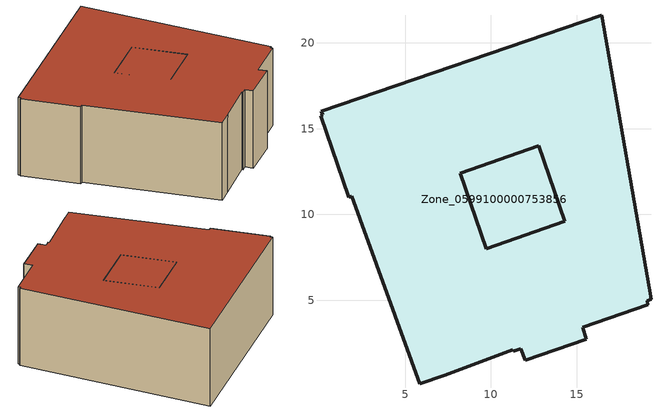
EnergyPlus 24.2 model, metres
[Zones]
Zone_0599100000753856
 floor ground (C_G): 0.2,15.8 0.12,16.01 16.47,21.61 19.34,5.04 19.13,4.96 19.16,4.73 15.36,3.42 15.57,2.72 12,1.5 11.76,2.17 11.31,2.01 11.29,2.11 7.31,0.63 5.87,0.13 1.91,11.07 1.71,11 0.07,15.76 z3.38; 8.21,12.4 9.73,8.01 14.31,9.6 12.79,13.99 z3.38
 wall outside (C_F): 12,1.5 15.57,2.72 15.36,3.42 19.16,4.73 19.13,4.96 19.34,5.04 16.47,21.61 0.12,16.01 0.2,15.8 0.07,15.76 1.71,11 1.91,11.07 5.87,0.13 7.31,0.63 11.29,2.11 11.31,2.01 11.76,2.17 12,1.5 / 14.31,9.6 9.73,8.01 8.21,12.4 12.79,13.99 14.31,9.6 z3.38:10.21
 roof outside (C_R): 0.12,16.01 0.2,15.8 0.07,15.76 1.71,11 1.91,11.07 5.87,0.13 7.31,0.63 11.29,2.11 11.31,2.01 11.76,2.17 12,1.5 15.57,2.72 15.36,3.42 19.16,4.73 19.13,4.96 19.34,5.04 16.47,21.61 z10.21; 14.31,9.6 9.73,8.01 8.21,12.4 12.79,13.99 z10.21
[BUILDING]
Pand.0599100000753856: North Axis=0; Terrain=City; Loads Convergence Tolerance Value=0.04; Temperature Convergence Tolerance Value=0.4; Solar Distribution=FullExterior; Maximum Number of Warmup Days=25; Minimum Number of Warmup Days=1
[Site:Location]
Rotterdam.The.Hague.AP_ZH_NLD Design_Conditions: Latitude=51.96; Longitude=4.45; Time Zone=1; Elevation=-4.5
[SITE:GROUNDTEMPERATURE:BUILDINGSURFACE]
18, 18, 18, 18, 18, 18, 18, 18, 18, 18, 18, 18
[MATERIAL] Thermal Absorptance=0.9; Solar Absorptance=0.7; Visible Absorptance=0.7
Name | Roughness | Thickness | Conductivity | Density | Specific Heat
G.D.2006-2014 | MediumSmooth | 0.15 | 0.06 | 540 | 1210
F.D.2006-2014 | Rough | 0.3 | 0.12 | 1920 | 840
R.D.2006-2014 | MediumRough | 0.2 | 0.08 | 1500 | 1000
[CONSTRUCTION]
C_G: G.D.2006-2014
C_F: F.D.2006-2014
C_R: R.D.2006-2014
[ZONE]
Zone_0599100000753856: Type=1; Multiplier=1; Ceiling Height=Autocalculate; Volume=Autocalculate; Floor Area=autocalculate; Part of Total Floor Area=Yes
[ZONEINFILTRATION:DESIGNFLOWRATE]
Infil_Zone_0599100000753856: Zone or ZoneList or Space or SpaceList=Zone_0599100000753856; Schedule=AlwaysOn; Design Flow Rate Calculation Method=Flow/Area; Flow Rate per Floor Area=0.0021; Constant Term Coefficient=1; Temperature Term Coefficient=0; Velocity Term Coefficient=0; Velocity Squared Term Coefficient=0
[HVACTEMPLATE:ZONE:IDEALLOADSAIRSYSTEM]
Zone_0599100000753856: Maximum Heating Supply Air Temperature=50; Minimum Cooling Supply Air Temperature=13; Maximum Heating Supply Air Humidity Ratio=0.0156; Minimum Cooling Supply Air Humidity Ratio=0.0077; Heating Limit=NoLimit; Cooling Limit=NoLimit; Dehumidification Control Type=ConstantSensibleHeatRatio; Cooling Sensible Heat Ratio=0.7; Dehumidification Setpoint=60; Humidification Control Type=None; Humidification Setpoint=30; Outdoor Air Method=None; Outdoor Air Flow Rate per Person=0.00944; Outdoor Air Flow Rate per Zone Floor Area=0; Outdoor Air Flow Rate per Zone=0; Demand Controlled Ventilation Type=None; Outdoor Air Economizer Type=NoEconomizer; Heat Recovery Type=None; Sensible Heat Recovery Effectiveness=0.7; Latent Heat Recovery Effectiveness=0.65
[ZONECONTROL:THERMOSTAT]
ThermostatControl_Zone_0599100000753856: Zone or ZoneList=Zone_0599100000753856; Control Type Schedule=DualSetpointControlType; Control 1=Thermostat_Zone_0599100000753856; Temperature Difference Between Cutout And Setpoint=0
[THERMOSTATSETPOINT:DUALSETPOINT]
Thermostat_Zone_0599100000753856: Heating Setpoint Temperature Schedule=HeatingSetpoint_Zone_0599100000753856; Cooling Setpoint Temperature Schedule=CoolingSetpoint_Zone_0599100000753856
[SCHEDULE:COMPACT]
HeatingSetpoint_Zone_0599100000753856: Through: 12/31, For: AllDays, Until: 24:00, 21
CoolingSetpoint_Zone_0599100000753856: Through: 12/31, For: AllDays, Until: 24:00, 24
DualSetpointControlType: Through: 12/31, For: AllDays, Until: 24:00, 4
AlwaysOn: Through: 12/31, For: AllDays, Until: 24:00, 1
